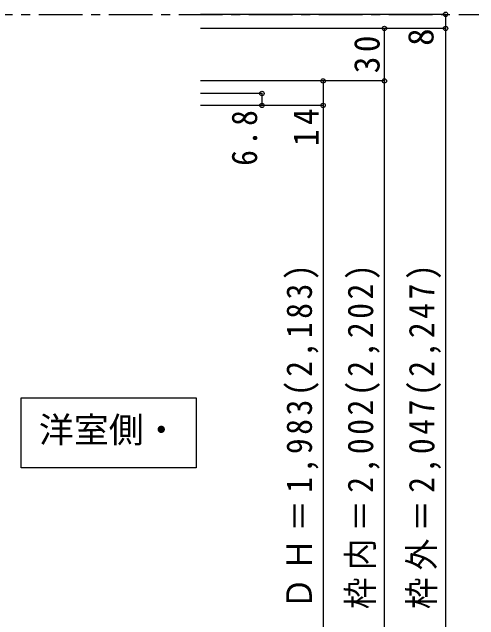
# Model space of a CAD drawing. Units: millimetres at full size, sheet at 1:5; details may follow other scales. Extents: x -973 to 977, y -701 to 696.
# Drawn here: x -241.6 to 25.2, y -430.9 to -83.9 of the extents above; entities that cross this region are included whole.
import ezdxf
from ezdxf.enums import TextEntityAlignment as Align

# ---------------------------------------------------------------- set-up
doc = ezdxf.new("R2010")
doc.units = ezdxf.units.MM
doc.header["$LTSCALE"] = 5
doc.header["$PDMODE"] = 32
doc.header["$PDSIZE"] = 2.5
doc.linetypes.add('CHAIN1', pattern=[8, 5, -1, 1, -1])
for name, color, linetype in [('0-1_通り芯', 4, 'CHAIN1'), ('0-A_文字', 7, 'Continuous'), ('0-B_寸法', 7, 'Continuous')]:
    doc.layers.add(name, color=color, linetype=linetype)
doc.styles.add('ＭＳ ゴシック', font='')
doc.styles.get('ＭＳ ゴシック').set_extended_font_data('MS Gothic')

msp = doc.modelspace()

# ---------------------------------------------------------------- linework, layer by layer
at = {"layer": '0-1_通り芯'}
msp.add_line((-506.347, -85.141), (25.153, -85.141), dxfattribs=at)
at = {"layer": '0-A_文字'}
for p, q in [((-236.347, -344.141), (-236.347, -304.141)), ((-236.347, -304.141), (-136.347, -304.141)), ((-136.347, -304.141), (-136.347, -344.141)), ((-136.347, -344.141), (-236.347, -344.141))]:
    msp.add_line(p, q, dxfattribs=at)
at = {"layer": '0-B_寸法', "color": 4}
for p, q in [((6.153, -85.141), (-133.847, -85.141)), ((6.153, -85.141), (6.153, -93.141)), ((6.153, -93.141), (-133.847, -93.141)), ((-28.847, -543.141), (-28.847, -93.141)), ((6.153, -93.141), (6.153, -543.141)), ((-28.847, -123.141), (-133.847, -123.141)), ((-63.847, -123.141), (-63.847, -523.142)), ((-98.847, -130.341), (-133.847, -130.341)), ((-98.847, -130.341), (-98.847, -137.141)), ((-63.847, -137.141), (-133.847, -137.141))]:
    msp.add_line(p, q, dxfattribs=at)
at = {"layer": '0-B_寸法'}
for p in [(6.153, -85.141), (-28.847, -93.141), (6.153, -93.141), (-63.847, -123.141), (-28.847, -123.141), (-98.847, -130.341), (-98.847, -137.141), (-63.847, -137.141)]:
    msp.add_point(p, dxfattribs=at)

# ---------------------------------------------------------------- texts
at = {"layer": '0-A_文字', "style": 'ＭＳ ゴシック'}
msp.add_text('洋室側・', height=14.66, dxfattribs=at).set_placement((-226.347, -334.141), align=Align.BOTTOM_LEFT)
at = {"layer": '0-B_寸法', "style": 'ＭＳ ゴシック'}
msp.add_text('8', height=14.66, rotation=90, dxfattribs=at).set_placement((3.653, -103.141), align=Align.BOTTOM_LEFT)
at = {"layer": '0-B_寸法', "char_height": 14.66, "attachment_point": 7, "rotation": 90, "style": 'ＭＳ ゴシック'}
for s, insert in [('\\T1.27;\\W0.95;30', (-31.347, -118.766)), ('\\T1.27;\\W0.9;6.8', (-101.347, -171.641)), ('\\T1.27;\\W0.95;14', (-66.347, -160.391)), ('\\T1.23;\\W0.9;ＤＨ＝1,983(2,183)', (-66.347, -424.766)), ('\\T1.23;\\W0.9;枠内＝2,002(2,202)', (-31.347, -424.766)), ('\\T1.23;\\W0.9;枠外＝2,047(2,247)', (3.653, -424.766))]:
    msp.add_mtext(s, dxfattribs=dict(at, insert=insert))

doc.saveas('drawing.dxf')
